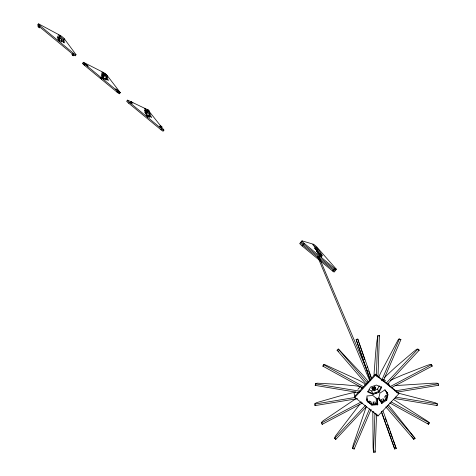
<?xml version="1.0" encoding="UTF-8"?>
<svg xmlns="http://www.w3.org/2000/svg" width="476" height="476" viewBox="0 0 476 476"><rect width="100%" height="100%" fill="white"/><g stroke="black" fill="none" stroke-linecap="round" stroke-linejoin="round"><path stroke-width="0.71" d="M372.815 412.133L373.089 447.553L373.476 452.2L375.118 452.2L376.534 415.024M354.049 448.237L354.144 449.041L352.615 448.523L353.061 445.399L366.359 406.48M374.035 375.814L374.112 373.767A43.042 7.473 87.8 0 1 374.219 371.506C375.249 359.91 375.743 346.195 377.855 335.729L376.332 376.468M372.982 404.189L373.238 401.72L374.439 404.457M373.476 452.2L374.939 413.584M377.974 377.2L379.408 335.532L379.152 335.943M372.577 387.363L372.297 389.023L372.863 389.63M375.6 388.493C375.13 386.554 371.958 387.5 372.476 389.392C372.196 389.172 374.398 386.5 375.623 388.523M372.785 389.808C372.779 387.404 378.224 388.803 373.737 387M371.994 387.345L372.428 389.011M374.749 402.012L374.921 401.738L376.088 404.457M322.181 423.836L322.181 424.336L362.581 402.976M359.225 392.682L315.213 385.393L315.564 383.477L317.474 383.192L342.232 384.59L355.524 385.834A43.001 15.762 15 0 1 357.91 386.185L360.701 386.655M335.776 438.634L335.77 439.39L366.687 406.367M386.756 400.185L388.071 394.443L384.87 389.933L379.925 393.099L378.616 398.846L381.817 403.333L386.756 400.185L386.375 399.328L387.69 393.598L384.894 389.66M394.58 398.519L437.129 405.534L437.396 403.85L435.231 402.732L397.93 393.051M372.767 387.678L372.952 387.315M374.66 387.291C375.082 385.947 375.415 388.767 374.309 388.928M374.838 387.666L374.886 386.804M378.694 377.51L379.955 374.463A42.531 13.155 -73 0 1 380.901 372.339L397.966 340.15L399.001 338.817L400.911 339.584L383.109 381.282M375.136 388.618L375.213 387.529L374.463 386.72M381.568 380.746L399.352 339.037M352.615 448.523L369.59 408.795M354.144 449.041L371.131 409.324M368.192 402.083L369.126 400.786L370.399 403.773M374.695 389.142L374.802 388.612L373.446 389.142M368.971 389.796L371.685 390.998L377.581 389.017L379.283 385.84M381.341 386.542L378.664 391.528L372.732 393.527L367.49 391.207M379.027 392.373L381.71 387.375L376.457 385.048L370.507 387.053L367.835 392.051L373.083 394.378L379.027 392.373L377.581 389.017M370.054 401.875L370.715 401.369L371.929 404.297M373.505 389.19L374.862 388.648M372.381 387.315L372.107 388.47L372.678 389.731M362.801 388.13L322.853 366.133L323.716 364.455L324.935 364.687L358.297 379.979A43.477 11.18 34.4 0 1 360.368 381.08L364.17 383.382L365.282 385.643M389.755 402.958L428.543 424.283L429.429 422.95L427.841 421.397L393.343 399.364M373.202 388.255L373.714 387.845M38.312 24.669L38.848 23.99L60.464 35.575A2.862 0.369 39 0 1 64.278 38.723L75.934 54.55L75.214 55.442A2.945 0.399 39.1 0 1 74.857 55.662A2.945 0.399 39.1 0 1 72.709 54.151L39.431 26.745A2.987 0.399 38.8 0 1 37.866 24.77M39.431 26.745L40.151 25.835A2.987 0.399 38.8 0 1 38.389 24.127A2.987 0.399 38.8 0 1 38.848 23.99M60.035 36.122L60.464 35.575M59.53 39.371L60.238 38.491L57.531 36.093L59.458 39.222L58.75 40.115L57.846 39.312M58.453 40.573L59.167 39.681L61.904 42.108L61.696 40.49L60.982 41.376M63.843 39.264L64.278 38.723M63.528 42.501L63.26 40.573L63.962 39.698L58.613 34.956L60.238 38.491M72.709 54.151L73.435 53.258A2.945 0.393 39.1 0 0 75.577 54.77A2.945 0.393 39.1 0 0 75.934 54.55M102.566 77.713L102.013 78.284L117.905 91.374A2.898 0.393 39.5 0 0 119.958 92.808A2.898 0.393 39.5 0 0 120.184 92.481L107.213 75.571A2.814 0.369 39.4 0 0 103.465 72.477L83.657 62.398L82.937 63.284A2.927 0.399 39.2 0 0 82.61 63.534A2.927 0.399 39.2 0 0 84.407 65.272L100.388 78.433L101.668 76.975L102.566 77.713L101.287 79.171L117.179 92.255A2.898 0.399 39.5 0 0 119.601 93.564M84.407 65.272L85.127 64.379A2.933 0.399 39.2 0 1 83.33 62.642A2.933 0.399 39.2 0 1 83.657 62.398M103.024 73.012L103.465 72.477M100.388 78.433L101.668 76.975M103.268 76.874L103.976 76.005L101.852 72.06L107.201 76.803L108.326 80.557L105.607 78.147L104.893 79.016M103.976 76.005L101.275 73.607L103.542 77.017L102.828 77.897L101.929 77.1M102.703 78.498L103.417 77.618L106.154 80.045L105.607 78.147M106.779 76.106L107.213 75.571M107.058 79.546L106.499 77.665L107.201 76.803M117.179 92.255L117.905 91.374M119.732 93.028L120.184 92.481M147.334 109.849A2.773 0.369 39.8 0 0 145.823 108.831L127.782 100.21L127.056 101.085A2.886 0.399 39.7 0 0 126.854 101.436A2.886 0.399 39.7 0 0 128.687 103.203L160.971 129.775A2.862 0.399 40 0 0 162.929 131.132A2.862 0.399 40 0 0 163.036 130.704L163.084 130.65M128.687 103.203L129.412 102.328A2.886 0.399 39.7 0 1 127.58 100.561A2.886 0.399 39.7 0 1 127.782 100.21M145.382 109.355L145.823 108.831M146.346 113.812L147.06 112.961L144.448 108.611L149.797 113.353L151.57 117.643L148.851 115.234L148.137 116.09M146.233 115.103L146.953 114.24L144.353 110.563L147.06 112.961M149.083 112.407L149.518 111.878A2.773 0.369 39.8 0 0 148.28 110.634M146.275 115.846L146.995 114.978L149.732 117.405L148.851 115.234M150.101 116.656L149.095 114.198L149.797 113.353M160.971 129.775L161.697 128.907A2.862 0.393 40 0 0 163.655 130.263A2.862 0.393 40 0 0 163.762 129.835L149.518 111.878M163.488 130.162L163.762 129.835M359.791 404.297L335.384 436.117L334.503 438.241L335.77 439.39M302.076 240.868A2.802 0.369 41.4 0 0 302.355 241.594A2.802 0.369 41.4 0 0 304.319 243.456L334.747 268.524A2.802 0.363 41.7 0 0 336.365 269.612A2.802 0.363 41.7 0 0 335.997 268.821L316.897 247.121A2.707 0.345 41.4 0 0 313.398 244.236L302.076 240.868L299.88 243.349A2.802 0.375 41.4 0 0 300.154 244.075A2.802 0.375 41.4 0 0 302.111 245.943L332.54 270.981A2.802 0.369 41.7 0 0 334.021 271.54M302.111 245.943L304.319 243.456M312.916 244.783L313.398 244.236M316.409 247.669L316.897 247.121M316.683 251.316L318.289 249.46L312.94 244.729L317.403 250.507L314.695 248.115L318.551 252.768L317.825 253.583M319.098 254.077L319.818 253.268L322.538 255.671L318.289 249.46M317.682 257.326L318.42 256.505M332.54 270.981L334.747 268.524M335.354 269.535L335.997 268.821M355.447 391.962L353.989 393.533L354.923 396.074M357.887 389.338L360.326 386.714M375.32 374.154L354.507 396.52L354.822 397.377L377.968 415.982L398.852 393.759L398.448 392.914L375.32 374.154L375.677 374.969L398.852 393.759M354.822 397.377L375.677 374.969M386.316 383.055L417.91 349.003L416.631 349.289L412.894 352.311L395.514 367.198L386.786 375.278A42.162 17.273 -51.7 0 0 385.114 376.998L384.465 377.688M334.545 438.414L365.455 405.373M387.553 384.055L419.237 350.146L418.154 350.116M101.287 79.171L101.846 78.594L100.948 77.856M373.107 387.738L373.434 387.482M315.332 384.923L315.213 385.393M315.273 404.897L315.017 405.6L357.47 398.644M400.304 339.549L400.911 339.584M366.211 384.067L337.073 350.205L338.341 348.92L363.021 375.29A43.637 5.361 52.4 0 1 364.521 377.01L367.204 380.235L368.162 382.21M385.863 406.909L413.799 439.354L415.108 438.378L388.47 404.945M374.356 388.844L374.642 388.297L374.767 388.743M386.375 399.328L381.449 402.47L381.817 403.333M355.524 398.936L323.061 420.838L321.395 422.51L322.181 424.336M321.389 423.009L361.248 401.922M389.874 386.768L431.5 364.693L432.267 366.056L391.201 387.821M374.077 389.166L374.909 389.053M370.203 380.187L368.299 374.999A43.459 1.029 70 0 1 367.555 372.875L356.078 339.4L357.791 339.073L371.476 377.998M381.383 412.097L394.693 449.023L396.258 448.505L383.013 410.824M315.469 384.852L315.933 384.757M374.338 389.124L374.808 389.106M355.036 392.147L341.619 395.449L316.713 402.631L314.791 403.642L315.017 405.6M394.896 390.927L438.247 383.775L438.455 385.31L396.359 392.254M314.767 404.082L354.769 397.525M395.074 385.62L433.136 383.186L437.17 383.186L438.247 383.775M366.931 400.578L371.56 404.303L377.42 403.821L377.777 404.689L371.911 405.171L367.27 401.441L366.776 397.847M387.226 392.664L386.518 393.009L387.66 395.657M377.855 335.729L379.539 335.729M431.53 365.681L432.267 366.056M395.538 397.097L437.492 404.011M315.54 383.858L360.177 391.254M323.436 365.83L322.853 366.133M366.74 399.489L367.912 401.988M374.374 388.249L374.612 388.196M385.411 396.716L384.632 396.692L386.119 400.143M372.773 389.267L372.952 389.356M303.914 243.736L304.253 243.956M38.77 25.621L39.746 26.715M60.214 38.294L61.749 39.663L61.481 39.276M387.303 395.919L385.506 395.276L386.768 398.275M323.722 364.771L363.682 386.786M391.165 401.905L429.429 422.95M104.916 75.857L104.357 75.47M372.494 388.475L371.899 387.964L372.476 388.773M84.936 65.373L83.782 64.474M74.024 54.907L72.917 54.044M60.285 38.33L60.69 38.604M118.262 92.844L117.923 92.6M38.348 26.71C36.468 25.763 40.966 29.209 39.139 27.334M438.087 384.935L438.455 385.31M147.304 110.491C145.287 109.129 148.958 112.497 148.072 111.158M160.138 126.705C158.038 125.307 161.983 128.883 160.864 127.336M72.614 54.895C70.275 53.3 74.363 57.001 73.286 55.472M131.174 102.852C128.782 101.156 132.858 104.934 131.775 103.375M72.709 54.966L73.066 55.27M117.828 92.528L116.912 91.642M372.988 411.383L374.142 412.311M375.296 413.239L377.028 414.632M377.777 404.689L377.474 399.227L372.833 395.485L366.954 395.967L367.27 401.441M383.579 379.301L385.768 381.08M105.16 74.214L106.13 74.821L104.428 73.381L105.612 75L104.131 73.655L105.107 74.268M85.127 64.379L101.108 77.54M160.317 126.848L160.656 127.14M129.412 102.328L161.697 128.907M417.999 349.128L419.237 350.146M40.151 25.835L73.435 53.258M314.904 247.895L317.575 250.257L320.277 254.22M318.551 252.768L316.302 250.781L321.395 257.183L319.235 254L321.972 256.421L319.818 253.268M144.817 110.408L149.095 114.198M103.292 74.821L106.499 77.665M146.953 114.24L144.704 112.247L147.869 117.167L146.995 114.978M59.518 37.253L63.26 40.573M103.542 77.017L101.293 75.024L103.958 79.528L103.417 77.618M61.696 40.49L64.415 42.899L63.962 39.698M59.458 39.222L57.209 37.229L59.357 41.305L59.167 39.681M436.76 405.094L437.129 405.534M427.841 423.42L428.204 423.783M337.609 350.366L337.073 350.205M337.853 350.604L338.495 351.264M382.05 399.905L381.532 399.519L382.555 401.982M338.388 349.188L367.52 383.067M387.172 405.915L415.108 438.378M384.816 400.613L382.835 398.495L383.858 400.988M318.343 258.581L319.188 259.652L318.474 258.581M411.484 436.081L411.895 436.599M412.246 437.057L412.555 437.456M412.817 437.801L413.799 439.354M431.5 364.693L430.506 364.342L426.853 365.514L402.529 374.999L391.165 379.961A42.203 19.147 -28.6 0 0 390.54 380.264M378.652 398.549L381.996 403.237M378.831 397.757L382.133 402.398M316.861 251.06L319.17 254.458M428.335 423.949L428.543 424.283M388.511 383.305L389.665 385.792M383.305 379.467L384.144 381.312M387.416 392.819L387.648 393.343M357.791 339.073L358.904 342.541M318.825 256.177L319.253 257.195M318.634 256.213L367.347 371.072M317.599 256.629L369.614 380.538M377.474 399.227L377.111 398.37L377.486 405.028M371.685 390.998L373.083 394.378M396.258 448.505L395.842 447.44M377.605 415.096L377.968 415.982M371.56 404.303L371.911 405.171M361.064 386.815L361.796 388.69M395.729 447.137L393.241 440.258M371.185 378.188L371.03 377.754M390.082 431.482L392.795 439.021M385.28 418.112L385.655 419.16M385.84 419.677L386.423 421.302M387.631 424.663L388.041 425.806M388.249 426.377L389.475 429.798M370.852 377.26L370.542 376.391M370.025 374.909L370.298 375.701M356.197 339.62L370.62 380.604M381.437 411.353L394.693 449.023M368.668 371.024L368.906 371.708M367.198 366.782L367.531 367.752M359.178 343.351L359.487 344.255M359.832 345.255L364.735 359.612M375.118 452.2L374.844 450.79M376.165 398.025L376.534 404.648M374.035 390.076A0.827 0.768 -13.9 0 1 374.82 389.749M375.29 393.396A1.88 1.737 -13.9 0 1 376.516 392.968M374.231 390.873A1.868 1.731 -13.9 0 1 375.451 390.445M369.87 374.469A43.465 1.101 70 0 1 369.126 372.345M335.657 270.142A2.802 0.363 41.7 0 1 334.009 269.345L303.581 244.283A2.802 0.369 41.4 0 1 301.623 242.421A2.802 0.369 41.4 0 1 301.344 241.695M334.872 270.886A2.802 0.369 41.7 0 1 333.277 270.166L302.849 245.116A2.802 0.375 41.4 0 1 300.886 243.248A2.802 0.375 41.4 0 1 300.612 242.522M104.91 74.863A2.814 0.375 39.4 0 1 105.577 75.446M149.047 110.676L147.328 109.278L149.042 110.652M88.06 66.039L86.239 64.581L88.054 66.057M161.929 126.902L160.162 125.474L161.929 126.902M84.121 63.094L85.9 64.581L84.133 63.082M132.846 102.947L131.067 101.483L132.834 102.965M119.399 92.13L117.614 90.66L119.345 92.148M117.578 90.375L115.793 88.905L117.572 90.386"/></g></svg>
